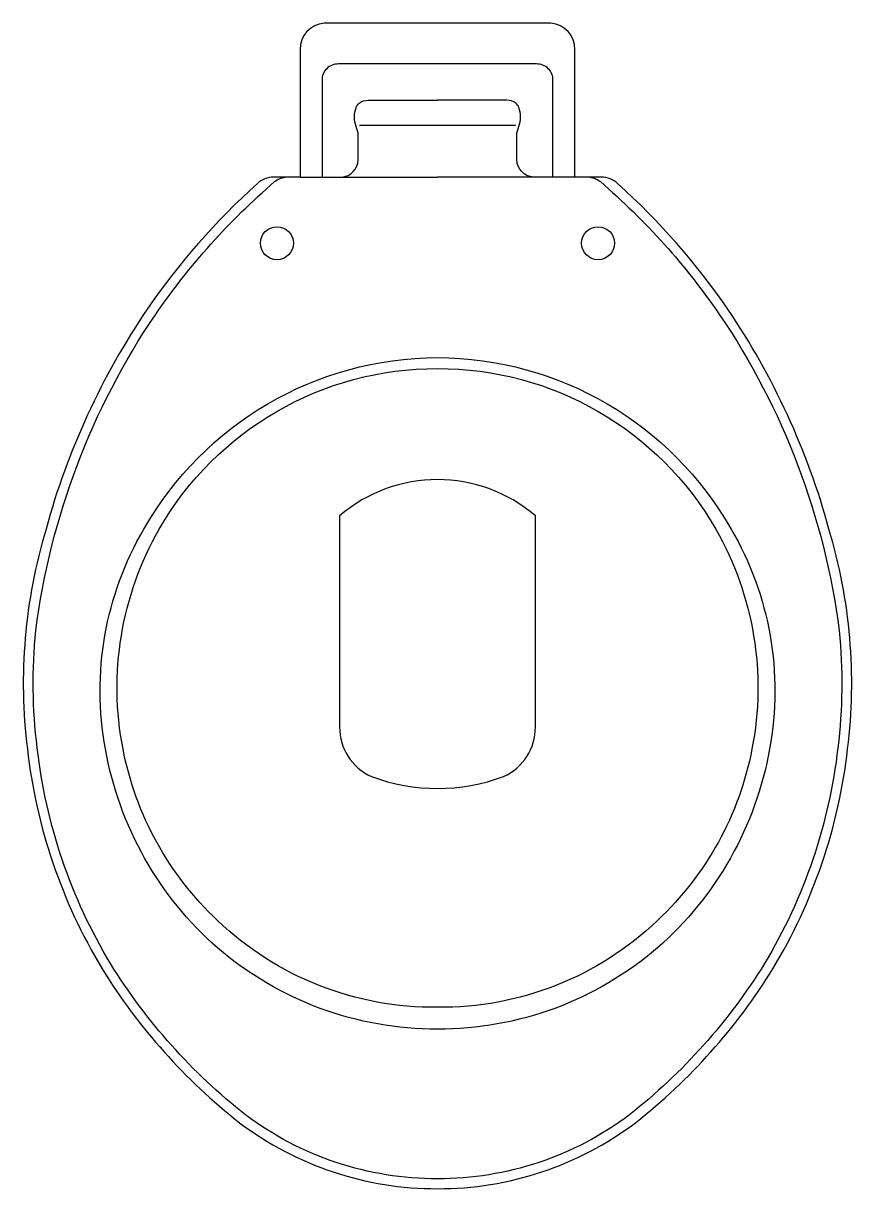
# Model space of a CAD drawing. Extents: x -870.558 to -870.181, y 508.707 to 509.237.
import ezdxf

# ---------------------------------------------------------------- set-up
doc = ezdxf.new("R2010")
doc.units = 0
doc.header["$LTSCALE"] = 50
doc.header["$MEASUREMENT"] = 0
doc.layers.add('A-PECAS', color=2, linetype='CONTINUOUS')
doc.layers.add('ESC1-50', color=1, linetype='CONTINUOUS')

msp = doc.modelspace()

# ---------------------------------------------------------------- linework, layer by layer
at = {"layer": 'A-PECAS'}
for points in [[(-870.45154, 509.16352, 0.059368), (-870.50154, 509.10652, 0.082654), (-870.54754, 509.00652, 0.104255), (-870.55604, 508.90652, 0.107708), (-870.52204, 508.80652, 0.088187), (-870.45954, 508.73652, 0.163426), (-870.36954, 508.70652, 0.163426), (-870.27954, 508.73652, 0.088187), (-870.21704, 508.80652, 0.107708), (-870.18304, 508.90652, 0.104255), (-870.19154, 509.00652, 0.082654), (-870.23754, 509.10652, 0.059368), (-870.28754, 509.16352, 0.207706), (-870.29505, 509.16652), (-870.30024, 509.16652), (-870.30704, 509.16652), (-870.30704, 509.22452, 0.402093), (-870.31804, 509.23652), (-870.36954, 509.23652), (-870.42104, 509.23652, 0.402093), (-870.43204, 509.22452), (-870.43204, 509.16652), (-870.43884, 509.16652), (-870.44403, 509.16652, 0.207706)], [(-870.36954, 509.08452, -0.268395), (-870.23604, 509.00652, -0.179674), (-870.21854, 508.90652, -0.170707), (-870.26954, 508.81602, -0.179561), (-870.36954, 508.77902, -0.179561), (-870.46954, 508.81602, -0.170707), (-870.52054, 508.90652, -0.179674), (-870.50304, 509.00652, -0.268395)], [(-870.39954, 508.89402, 0.183333), (-870.33954, 508.89402, 0.302776), (-870.32504, 508.91652), (-870.32504, 509.01252, 0.370787), (-870.41404, 509.01252), (-870.41404, 508.91652, 0.302776)]]:
    msp.add_lwpolyline(points, format="xyb", close=True, dxfattribs=at)
for points in [[(-870.41317, 509.16652, 0.380199), (-870.40554, 509.17452), (-870.40554, 509.18552, 0.087349), (-870.40654, 509.18952, -0.172037), (-870.40656, 509.19826, -0.102747), (-870.4052, 509.20025, -0.167994), (-870.40104, 509.20152), (-870.36954, 509.20152)], [(-870.32591, 509.16652, -0.380199), (-870.33354, 509.17452), (-870.33354, 509.18552, -0.087349), (-870.33254, 509.18952, 0.172037), (-870.33252, 509.19826, 0.102747), (-870.33388, 509.20025, 0.167994), (-870.33804, 509.20152), (-870.36954, 509.20152)]]:
    msp.add_lwpolyline(points, format="xyb", dxfattribs=at)
for points in [[(-870.43204, 509.16652), (-870.36954, 509.16652)], [(-870.30704, 509.16652), (-870.36954, 509.16652)]]:
    msp.add_lwpolyline(points, dxfattribs=at)
at = {"layer": 'ESC1-50'}
for points in [[(-870.31704, 509.16652), (-870.31704, 509.21052, 0.431962), (-870.32454, 509.21802), (-870.36954, 509.21802), (-870.41454, 509.21802, 0.431962), (-870.42204, 509.21052), (-870.42204, 509.16652)], [(-870.30024, 509.16652, -0.139044), (-870.29549, 509.16452, -0.064585), (-870.24126, 509.10399, -0.117724), (-870.18691, 508.96032, -0.055952), (-870.18751, 508.90705, -0.107706), (-870.22088, 508.80887, -0.08812), (-870.28229, 508.74009, -0.163345), (-870.36953, 508.71102), (-870.36955, 508.71102, -0.163345), (-870.4568, 508.74009, -0.08812), (-870.5182, 508.80887, -0.107706), (-870.55157, 508.90705, -0.055952), (-870.55217, 508.96032, -0.117724), (-870.49782, 509.10399, -0.064585), (-870.44359, 509.16452, -0.139044), (-870.43884, 509.16652)]]:
    msp.add_lwpolyline(points, format="xyb", dxfattribs=at)
msp.add_lwpolyline([(-870.33404, 509.19002), (-870.36954, 509.19002), (-870.40504, 509.19002)], dxfattribs=at)
msp.add_lwpolyline([(-870.36954, 509.07952, -0.268889), (-870.24304, 509.00652, -0.180251), (-870.22654, 508.90652, -0.158915), (-870.26954, 508.82852, -0.196352), (-870.36954, 508.78902, -0.196352), (-870.46954, 508.82852, -0.158915), (-870.51254, 508.90652, -0.180251), (-870.49604, 509.00652, -0.268889)], format="xyb", close=True, dxfattribs=at)
for centre in [(-870.44254, 509.13652), (-870.29654, 509.13652)]:
    msp.add_circle(centre, 0.0075, dxfattribs=at)

doc.saveas('drawing.dxf')
